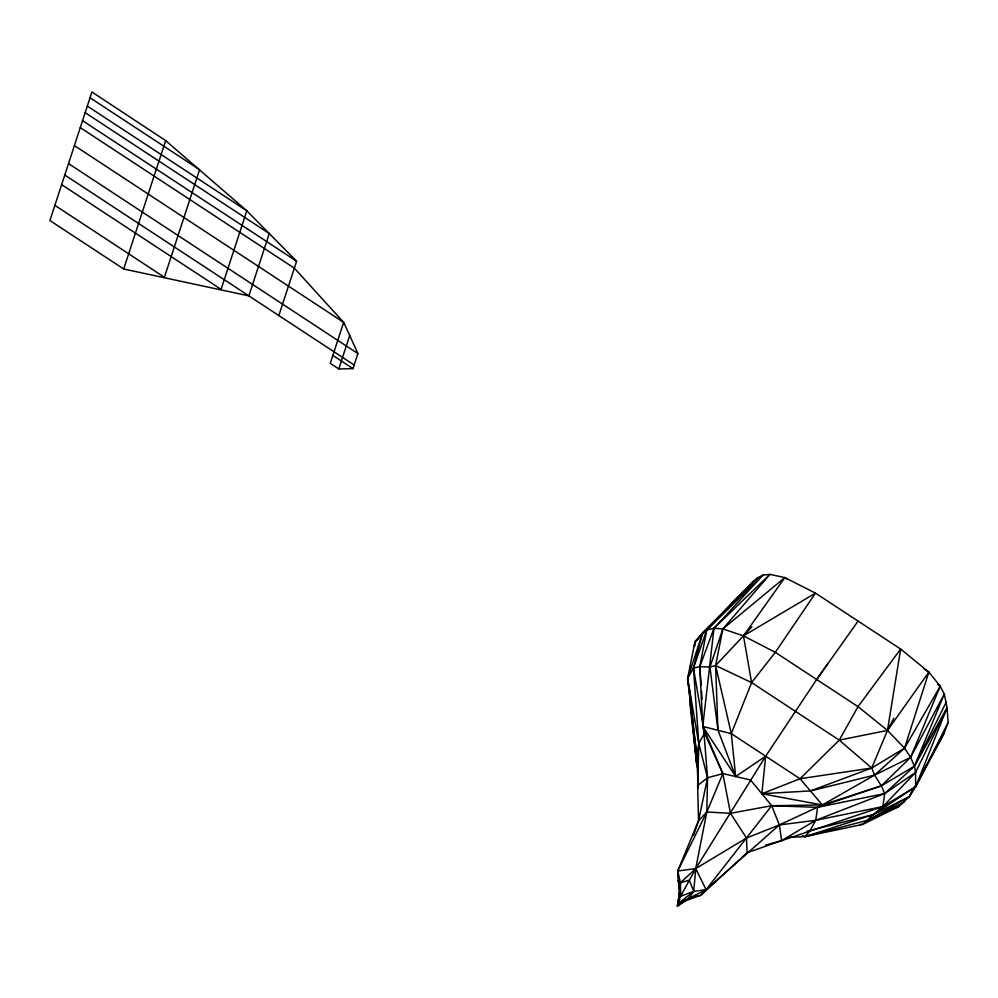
<?xml version="1.0" encoding="UTF-8"?>
<svg xmlns="http://www.w3.org/2000/svg" width="998" height="998" viewBox="0 0 998 998"><rect width="100%" height="100%" fill="white"/><g stroke="black" fill="none" stroke-linecap="round" stroke-linejoin="round"><path stroke-width="1.5" d="M697.876 768.398L696.878 765.553L696.891 756.521L687.634 678.415L694.932 641.826L702.679 632.695L757.519 577.78L763.046 575.073L769.92 574.374L784.84 577.592L815.491 593.136L900.658 649.049L928.851 672.128L940.228 686.187L944.295 694.059L947.09 707.719L948.1 722.589L943.734 733.967L915.653 786.723L909.203 796.741L898.749 806.534L862.846 824.336L805.124 836.611L788.557 837.347M693.535 835.301L698.538 820.793L697.639 785.526L698.787 743.522L693.46 668.024L702.679 632.695L706.771 629.9L763.046 575.073L713.982 628.291L699.785 666.689L702.767 726.444L704.551 733.106L722.864 773.625L730.486 813.32L746.492 838.033L747.115 852.691L700.858 895.256L683.618 901.369M703.515 727.055L707.545 777.779L698.538 820.793L677.692 871.005L680.037 894.295L680.125 891.538M690.142 700.072L696.878 765.553L689.805 690.803L689.892 703.166L696.878 765.553M694.521 646.305L694.932 641.826L707.769 628.441M694.446 646.417L694.932 641.826L707.794 628.528M747.115 852.691L781.609 840.653L815.74 820.306L884.702 793.572L914.418 766.215L944.295 694.059L910.613 757.382L874.585 775.109L822.364 804.962L779.376 824.934L706.085 889.642L678.166 903.664L680.499 882.706L677.692 871.005L706.834 811.998L722.864 773.625L702.767 726.444L713.982 628.291L769.92 574.374L722.864 628.915L709.94 667.013L717.949 730.074L735.676 776.544L765.666 756.197L816.663 679.488L858.08 621.093M859.74 824.573L862.846 824.336L873.362 814.58L915.653 786.723L947.09 707.719L914.418 766.215L881.321 785.863L822.364 804.962L771.704 805.698L706.085 889.642L693.735 891.401L678.166 903.664L680.499 882.706L695.718 868.597L746.492 838.033L779.376 824.934L815.74 820.306L882.868 806.584L915.653 786.723L948.1 722.589M698.163 788.507L696.891 756.521L698.787 743.522L687.634 678.415L702.679 632.695M802.292 835.775L805.124 836.611L873.362 814.58L882.868 806.584L884.702 793.572L881.321 785.863L874.585 775.109L871.728 768.023L887.471 730.411L900.658 649.049L858.03 706.634L839.256 740.129L800.034 778.752L761.848 793.734L765.666 756.197L695.718 868.597L680.599 896.229L677.393 906.022L687.784 899.385L693.735 891.401L695.718 868.597L706.834 811.998L707.545 777.779L698.787 743.522L704.551 733.106M722.764 612.834L753.889 580.886L706.771 629.9L699.785 666.689L701.12 685.227M679.039 898.699L677.393 906.022L689.618 897.726L700.858 895.256L706.085 889.642L695.718 868.597L677.692 871.005L680.037 894.295M924.061 668.997L928.851 672.128L904.537 748.188L874.585 775.109L810.588 790.89L761.848 793.734L822.364 804.962L800.034 778.752L731.309 733.63L702.767 726.444L735.676 776.544L731.309 733.63L715.603 665.529L722.864 628.915L784.84 577.592L787.235 579.164M123.702 268.998L165.668 140.606L91.928 91.978L49.9 220.546L123.702 268.998L248.876 295.882L269.26 233.52L85.167 112.662M278.841 315.555L296.606 261.214L246.793 210.778L165.668 140.606M74.401 145.583L343.649 322.354L330.251 363.359L338.771 368.948L349.712 335.478L343.649 322.354L294.335 268.15L80.277 127.619M338.771 368.948L352.993 368.624L357.908 353.591L349.712 335.478M757.519 577.78L706.771 629.9L693.46 668.024L687.634 678.415L696.891 756.521M731.309 733.63L751.606 682.582L775.296 652.33L815.491 593.136L743.46 635.863L715.603 665.529L709.94 667.013L699.785 666.689L693.46 668.024L703.004 724.024M937.658 684.491L940.228 686.187L910.613 757.382L881.321 785.863L817.624 807.345L771.704 805.698L730.486 813.32L706.834 811.998L698.538 820.793M765.466 845.081L781.609 840.653L882.868 806.584L915.553 772.452L947.09 707.719M915.653 786.723L915.553 772.452L914.418 766.215L946.416 701.781M717.949 730.074L715.603 665.529L751.606 682.582L839.256 740.129L887.471 730.411L893.796 718.198M914.168 787.26L909.203 796.741L868.085 820.156L805.124 836.611L809.964 830.76L815.74 820.306L817.624 807.345L884.702 793.572L915.553 772.452M915.216 785.825L909.203 796.741L873.362 814.58L806.933 831.272M919.719 777.629L921.216 774.91M922.713 772.178L927.217 763.994M928.726 761.262L943.734 733.967M905.386 799.548L903.851 802.255L868.085 820.156L898.749 806.534M940.228 686.187L904.537 748.188L871.728 768.023L810.588 790.89M751.606 682.582L743.46 635.863L784.84 577.592M816.663 679.488L827.504 664.219M678.166 903.664L679.8 901.369M914.418 766.215L910.613 757.382L904.537 748.188L887.471 730.411L928.851 672.128M700.858 895.256L705.686 889.293M706.771 629.9L713.982 628.291L722.864 628.915L743.46 635.863L751.931 626.881M714.194 621.754L719.546 616.178M715.304 620.768L719.583 616.34M724.947 610.801L753.889 580.886M694.932 641.826L698.463 638.795M681.26 902.816L677.393 906.022L679.75 891.251L678.054 880.273L679.201 882.469M697.639 785.526L707.545 777.779L722.864 773.625L750.471 779.925L771.704 805.698L779.376 824.934L781.609 840.653M683.53 901.231L686.15 899.672M682.22 902.017L697.003 895.58L687.784 899.385M800.034 778.752L871.728 768.023L839.256 740.129M743.46 635.863L775.296 652.33L858.03 706.634L887.471 730.411M90.032 97.767L199.575 169.685L164.408 277.269L54.865 205.351M87.313 106.075L246.793 210.778L221.094 289.37L61.627 184.667M82.547 120.683L296.606 261.214M68.513 163.597L357.908 353.591M64.783 175.024L354.178 365.006M332.845 355.4L352.993 368.624M701.557 691.402L702.118 699.124M693.735 891.401L680.599 896.229L680.499 882.706L689.344 880.224L693.735 891.401"/></g></svg>
